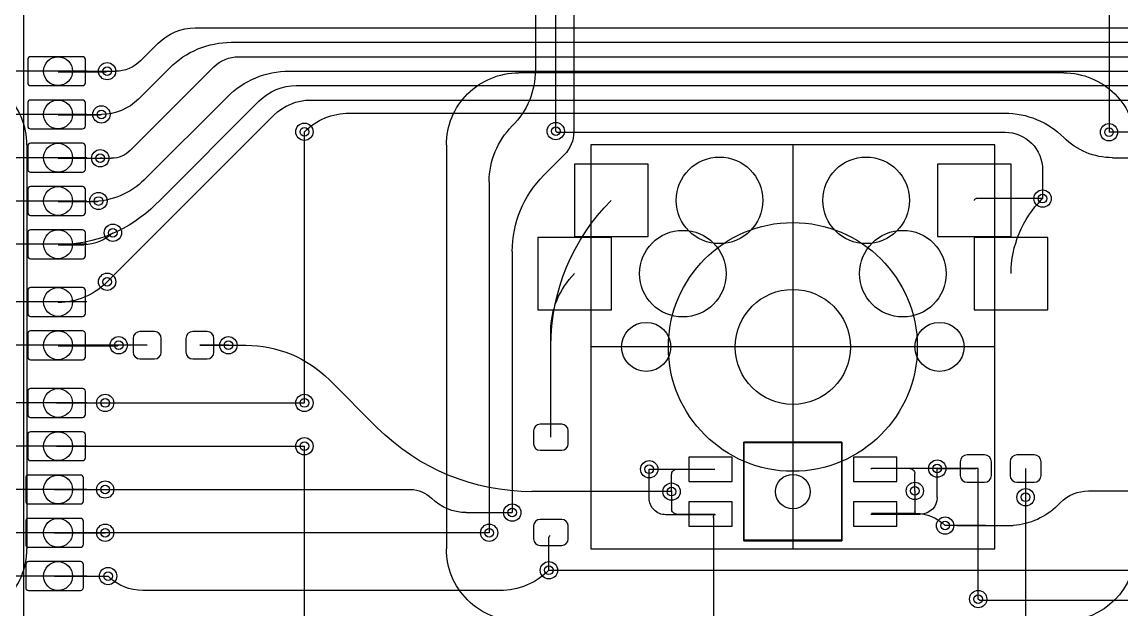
# Model space of a CAD drawing. Header units: millimetres. Extents: x -220 to 263, y -14 to 135.
# Drawn here: x -165.77 to -127.67, y 18.46 to 38.8 of the extents above; entities that cross this region are included whole.
import ezdxf

# ---------------------------------------------------------------- set-up
doc = ezdxf.new("R2010")
doc.units = ezdxf.units.MM
doc.layers.get('0').update_dxf_attribs({"color": 96, "lineweight": 25, "true_color": 0x008000})
for name, color, linetype, lineweight, true_color in [('livello 1', 18, 'Continuous', 25, 0x000000), ('livello 10', 6, 'Continuous', 25, 0xff00ff), ('livello 5', 18, 'Continuous', 25, 0x000000), ('livello 7', 6, 'Continuous', 25, 0xff00ff), ('livello 8', 18, 'Continuous', 25, 0x000000), ('livello 9', 18, 'Continuous', 25, 0x000000)]:
    doc.layers.add(name, color=color, linetype=linetype, lineweight=lineweight, true_color=true_color)

msp = doc.modelspace()

# ---------------------------------------------------------------- linework, layer by layer
at = {"flags": 128}
msp.add_lwpolyline([(-165.722, 121.5), (-165.722, 14.516)], dxfattribs=at)
at = {"layer": 'livello 1', "color": 22, "true_color": 0xc83434}
for centre in [(-164.523, 37.099), (-164.523, 35.599), (-164.523, 34.099), (-164.523, 32.599), (-164.523, 31.099), (-164.523, 29.099), (-164.523, 27.599), (-164.523, 25.599), (-164.523, 24.099), (-164.523, 22.599), (-164.523, 21.099), (-164.523, 19.599)]:
    msp.add_circle(centre, 0.5, dxfattribs=at)
at = {"layer": 'livello 10', "color": 6, "true_color": 0xff00ff, "flags": 128}
for points in [[(-146.072, 34.541), (-146.072, 20.541)], [(-132.073, 34.541), (-146.072, 34.541)], [(-132.073, 20.541), (-132.073, 34.541)], [(-146.072, 20.541), (-132.073, 20.541)]]:
    msp.add_lwpolyline(points, dxfattribs=at)
at = {"layer": 'livello 5', "color": 3, "true_color": 0x00ff00, "flags": 128}
for points in [[(-165.603, 34.541, 0.414225), (-168.103, 37.04)], [(-168.103, 18.041, 0.414214), (-165.603, 20.541)]]:
    msp.add_lwpolyline(points, format="xyb", dxfattribs=at)
for points in [[(-163.523, 37.099), (-167.821, 37.099)], [(-163.523, 35.599), (-167.821, 35.599)], [(-165.603, 34.541), (-165.603, 20.541)], [(-163.523, 34.099), (-167.821, 34.099)], [(-163.523, 32.599), (-167.821, 32.599)], [(-163.523, 31.099), (-167.821, 31.099)], [(-163.523, 29.099), (-167.821, 29.099)], [(-163.523, 27.599), (-167.821, 27.599)], [(-163.523, 25.599), (-167.821, 25.599)], [(-163.523, 24.099), (-167.821, 24.099)], [(-163.523, 22.599), (-167.821, 22.599)], [(-163.523, 21.099), (-167.821, 21.099)], [(-163.523, 19.599), (-167.821, 19.599)]]:
    msp.add_lwpolyline(points, dxfattribs=at)
at = {"layer": 'livello 7', "color": 6, "true_color": 0xff00ff, "flags": 128}
for points in [[(-151.072, 34.541, -0.414225), (-148.572, 37.041)], [(-129.691, 37.041, -0.414214), (-127.191, 34.541)], [(-148.572, 18.041, -0.414214), (-151.072, 20.541)], [(-127.191, 20.541, -0.414202), (-129.691, 18.041)]]:
    msp.add_lwpolyline(points, format="xyb", dxfattribs=at)
for points in [[(-134.573, 37.041), (-148.572, 37.041)], [(-129.691, 37.041), (-143.69, 37.041)], [(-151.072, 34.541), (-151.072, 20.541)], [(-146.072, 34.541), (-146.072, 20.541)], [(-132.073, 34.541), (-146.072, 34.541)], [(-139.073, 34.541), (-139.073, 20.541)], [(-132.073, 20.541), (-132.073, 34.541)], [(-132.073, 27.541), (-146.072, 27.541)], [(-137.373, 24.241), (-140.773, 24.241)], [(-140.773, 24.241), (-140.773, 20.841)], [(-140.773, 24.241), (-137.373, 24.241)], [(-140.773, 20.841), (-140.773, 24.241)], [(-137.373, 20.841), (-137.373, 24.241)], [(-137.373, 24.241), (-137.373, 20.841)], [(-140.773, 20.841), (-137.373, 20.841)], [(-137.373, 20.841), (-140.773, 20.841)], [(-146.072, 20.541), (-132.073, 20.541)]]:
    msp.add_lwpolyline(points, dxfattribs=at)
at = {"layer": 'livello 7', "color": 6, "true_color": 0xff00ff}
msp.add_circle((-139.073, 27.541), 4.311, dxfattribs=at)
at = {"layer": 'livello 8', "color": 163, "true_color": 0x4d7fc4, "flags": 128}
for points in [[(-146.659, 56.068), (-146.659, 34.999)], [(-147.284, 35.021), (-147.284, 46.513)], [(-128.123, 46.466), (-128.123, 34.982)], [(-147.991, 41.709), (-147.991, 37.13)], [(-163.574, 37.499), (-163.582, 37.537), (-163.603, 37.57), (-163.636, 37.591), (-163.674, 37.599), (-165.474, 37.599), (-165.512, 37.591), (-165.545, 37.57), (-165.566, 37.537), (-165.574, 37.499), (-165.574, 36.699), (-165.566, 36.661), (-165.545, 36.628), (-165.512, 36.607), (-165.474, 36.599), (-163.674, 36.599), (-163.636, 36.607), (-163.603, 36.628), (-163.582, 36.661), (-163.574, 36.699), (-163.574, 37.499)], [(-164.523, 37.082), (-162.862, 37.082)], [(-163.574, 35.999), (-163.582, 36.037), (-163.603, 36.07), (-163.636, 36.091), (-163.674, 36.099), (-165.474, 36.099), (-165.512, 36.091), (-165.545, 36.07), (-165.566, 36.037), (-165.574, 35.999), (-165.574, 35.199), (-165.566, 35.161), (-165.545, 35.128), (-165.512, 35.107), (-165.474, 35.099), (-163.674, 35.099), (-163.636, 35.107), (-163.603, 35.128), (-163.582, 35.161), (-163.574, 35.199), (-163.574, 35.999)], [(-164.523, 35.582), (-163.062, 35.582)], [(-155.991, 25.599), (-155.991, 34.999)], [(-163.574, 34.499), (-163.582, 34.537), (-163.603, 34.57), (-163.636, 34.591), (-163.674, 34.599), (-165.474, 34.599), (-165.512, 34.591), (-165.545, 34.57), (-165.566, 34.537), (-165.574, 34.499), (-165.574, 33.699), (-165.566, 33.661), (-165.545, 33.628), (-165.512, 33.607), (-165.474, 33.599), (-163.674, 33.599), (-163.636, 33.607), (-163.603, 33.628), (-163.582, 33.661), (-163.574, 33.699), (-163.574, 34.499)], [(-164.523, 34.082), (-163.062, 34.082)], [(-146.991, 34.199), (-147.696, 33.494)], [(-144.088, 31.371), (-144.088, 33.871), (-146.638, 33.871), (-146.638, 31.371), (-144.088, 31.371)], [(-149.591, 33.268), (-149.591, 21.099)], [(-163.574, 32.999), (-163.582, 33.037), (-163.603, 33.07), (-163.636, 33.091), (-163.674, 33.099), (-165.474, 33.099), (-165.512, 33.091), (-165.545, 33.07), (-165.566, 33.037), (-165.574, 32.999), (-165.574, 32.199), (-165.566, 32.161), (-165.545, 32.128), (-165.512, 32.107), (-165.474, 32.099), (-163.674, 32.099), (-163.636, 32.107), (-163.603, 32.128), (-163.582, 32.161), (-163.574, 32.199), (-163.574, 32.999)], [(-164.523, 32.582), (-163.162, 32.582)], [(-130.444, 32.661), (-130.423, 32.682)], [(-163.574, 31.499), (-163.582, 31.537), (-163.603, 31.57), (-163.636, 31.591), (-163.674, 31.599), (-165.474, 31.599), (-165.512, 31.591), (-165.545, 31.57), (-165.566, 31.537), (-165.574, 31.499), (-165.574, 30.699), (-165.566, 30.661), (-165.545, 30.628), (-165.512, 30.607), (-165.474, 30.599), (-163.674, 30.599), (-163.636, 30.607), (-163.603, 30.628), (-163.582, 30.661), (-163.574, 30.699), (-163.574, 31.499)], [(-130.238, 28.831), (-130.238, 31.331), (-132.788, 31.331), (-132.788, 28.831), (-130.238, 28.831)], [(-164.523, 31.082), (-163.628, 31.082)], [(-148.791, 30.85), (-148.791, 21.799)], [(-162.844, 29.778), (-162.823, 29.799)], [(-163.574, 29.499), (-163.582, 29.537), (-163.603, 29.57), (-163.636, 29.591), (-163.674, 29.599), (-165.474, 29.599), (-165.512, 29.591), (-165.545, 29.57), (-165.566, 29.537), (-165.574, 29.499), (-165.574, 28.699), (-165.566, 28.661), (-165.545, 28.628), (-165.512, 28.607), (-165.474, 28.599), (-163.674, 28.599), (-163.636, 28.607), (-163.603, 28.628), (-163.582, 28.661), (-163.574, 28.699), (-163.574, 29.499)], [(-163.574, 27.999), (-163.582, 28.037), (-163.603, 28.07), (-163.636, 28.091), (-163.674, 28.099), (-165.474, 28.099), (-165.512, 28.091), (-165.545, 28.07), (-165.566, 28.037), (-165.574, 27.999), (-165.574, 27.199), (-165.566, 27.161), (-165.545, 27.128), (-165.512, 27.107), (-165.474, 27.099), (-163.674, 27.099), (-163.636, 27.107), (-163.603, 27.128), (-163.582, 27.161), (-163.574, 27.199), (-163.574, 27.999)], [(-161.923, 27.361), (-161.904, 27.271), (-161.853, 27.194), (-161.776, 27.142), (-161.685, 27.124), (-161.185, 27.124), (-161.094, 27.142), (-161.017, 27.194), (-160.966, 27.271), (-160.948, 27.361), (-160.948, 27.836), (-160.966, 27.927), (-161.017, 28.004), (-161.094, 28.056), (-161.185, 28.074), (-161.685, 28.074), (-161.776, 28.056), (-161.853, 28.004), (-161.904, 27.927), (-161.923, 27.836), (-161.923, 27.361)], [(-160.098, 27.361), (-160.079, 27.271), (-160.028, 27.194), (-159.951, 27.142), (-159.86, 27.124), (-159.36, 27.124), (-159.269, 27.142), (-159.192, 27.194), (-159.141, 27.271), (-159.123, 27.361), (-159.123, 27.836), (-159.141, 27.927), (-159.192, 28.004), (-159.269, 28.056), (-159.36, 28.074), (-159.86, 28.074), (-159.951, 28.056), (-160.028, 28.004), (-160.079, 27.927), (-160.098, 27.836), (-160.098, 27.361)], [(-164.523, 27.582), (-162.462, 27.582)], [(-161.435, 27.599), (-162.423, 27.599)], [(-158.623, 27.599), (-159.61, 27.599)], [(-147.454, 24.41), (-147.454, 27.572)], [(-163.574, 25.999), (-163.582, 26.037), (-163.603, 26.07), (-163.636, 26.091), (-163.674, 26.099), (-165.474, 26.099), (-165.512, 26.091), (-165.545, 26.07), (-165.566, 26.037), (-165.574, 25.999), (-165.574, 25.199), (-165.566, 25.161), (-165.545, 25.128), (-165.512, 25.107), (-165.474, 25.099), (-163.674, 25.099), (-163.636, 25.107), (-163.603, 25.128), (-163.582, 25.161), (-163.574, 25.199), (-163.574, 25.999)], [(-164.574, 25.599), (-162.891, 25.599)], [(-147.829, 24.86), (-147.915, 24.843), (-147.988, 24.794), (-148.037, 24.721), (-148.054, 24.635), (-148.054, 24.185), (-148.037, 24.099), (-147.988, 24.026), (-147.915, 23.977), (-147.829, 23.96), (-147.079, 23.96), (-146.993, 23.977), (-146.92, 24.026), (-146.871, 24.099), (-146.854, 24.185), (-146.854, 24.635), (-146.871, 24.721), (-146.92, 24.794), (-146.993, 24.843), (-147.079, 24.86), (-147.829, 24.86)], [(-163.574, 24.499), (-163.582, 24.537), (-163.603, 24.57), (-163.636, 24.591), (-163.674, 24.599), (-165.474, 24.599), (-165.512, 24.591), (-165.545, 24.57), (-165.566, 24.537), (-165.574, 24.499), (-165.574, 23.699), (-165.566, 23.661), (-165.545, 23.628), (-165.512, 23.607), (-165.474, 23.599), (-163.674, 23.599), (-163.636, 23.607), (-163.603, 23.628), (-163.582, 23.661), (-163.574, 23.699), (-163.574, 24.499)], [(-155.991, 18.099), (-155.991, 24.099)], [(-142.673, 23.725), (-142.673, 22.874), (-141.173, 22.874), (-141.173, 23.725), (-142.673, 23.725)], [(-136.973, 23.725), (-136.973, 22.874), (-135.473, 22.874), (-135.473, 23.725), (-136.973, 23.725)], [(-133.273, 23.087), (-133.255, 22.996), (-133.203, 22.919), (-133.126, 22.868), (-133.035, 22.85), (-132.435, 22.85), (-132.344, 22.868), (-132.267, 22.919), (-132.216, 22.996), (-132.198, 23.087), (-132.198, 23.562), (-132.216, 23.653), (-132.267, 23.73), (-132.344, 23.781), (-132.435, 23.8), (-133.035, 23.8), (-133.126, 23.781), (-133.203, 23.73), (-133.255, 23.653), (-133.273, 23.562), (-133.273, 23.087)], [(-131.548, 23.087), (-131.53, 22.996), (-131.478, 22.919), (-131.401, 22.868), (-131.31, 22.85), (-130.71, 22.85), (-130.619, 22.868), (-130.542, 22.919), (-130.491, 22.996), (-130.473, 23.087), (-130.473, 23.562), (-130.491, 23.653), (-130.542, 23.73), (-130.619, 23.781), (-130.71, 23.8), (-131.31, 23.8), (-131.401, 23.781), (-131.478, 23.73), (-131.53, 23.653), (-131.548, 23.562), (-131.548, 23.087)], [(-144.048, 22.3), (-144.048, 23.3)], [(-143.098, 23.3), (-141.773, 23.3)], [(-134.073, 23.325), (-136.348, 23.325)], [(-134.073, 23.325), (-132.735, 23.325)], [(-132.654, 23.325), (-132.735, 23.325)], [(-132.654, 18.802), (-132.654, 23.325)], [(-131.01, 23.325), (-131.01, 17.249)], [(-163.641, 22.999), (-163.649, 23.037), (-163.671, 23.069), (-163.703, 23.091), (-163.741, 23.099), (-165.541, 23.099), (-165.58, 23.091), (-165.612, 23.069), (-165.634, 23.037), (-165.641, 22.999), (-165.641, 22.199), (-165.634, 22.16), (-165.612, 22.128), (-165.58, 22.106), (-165.541, 22.099), (-163.741, 22.099), (-163.703, 22.106), (-163.671, 22.128), (-163.649, 22.16), (-163.641, 22.199), (-163.641, 22.999)], [(-143.273, 22.525), (-143.273, 23.124)], [(-164.641, 22.599), (-162.892, 22.599)], [(-134.848, 22.55), (-134.848, 21.832)], [(-142.673, 22.175), (-142.673, 21.325), (-141.173, 21.325), (-141.173, 22.175), (-142.673, 22.175)], [(-136.973, 22.175), (-136.973, 21.325), (-135.473, 21.325), (-135.473, 22.175), (-136.973, 22.175)], [(-141.748, 21.725), (-143.473, 21.725)], [(-136.348, 21.775), (-134.824, 21.775)], [(-163.641, 21.499), (-163.649, 21.537), (-163.671, 21.569), (-163.703, 21.591), (-163.741, 21.599), (-165.541, 21.599), (-165.58, 21.591), (-165.612, 21.569), (-165.634, 21.537), (-165.641, 21.499), (-165.641, 20.699), (-165.634, 20.66), (-165.612, 20.628), (-165.58, 20.606), (-165.541, 20.599), (-163.741, 20.599), (-163.703, 20.606), (-163.671, 20.628), (-163.649, 20.66), (-163.641, 20.699), (-163.641, 21.499)], [(-147.829, 21.56), (-147.915, 21.543), (-147.988, 21.494), (-148.037, 21.421), (-148.054, 21.335), (-148.054, 20.885), (-148.037, 20.799), (-147.988, 20.726), (-147.915, 20.677), (-147.829, 20.66), (-147.079, 20.66), (-146.993, 20.677), (-146.92, 20.726), (-146.871, 20.799), (-146.854, 20.885), (-146.854, 21.335), (-146.871, 21.421), (-146.92, 21.494), (-146.993, 21.543), (-147.079, 21.56), (-147.829, 21.56)], [(-141.823, 21.629), (-141.823, 17.199)], [(-162.891, 21.099), (-164.641, 21.099)], [(-147.523, 19.799), (-147.523, 20.902)], [(-163.641, 19.999), (-163.649, 20.037), (-163.671, 20.069), (-163.703, 20.091), (-163.741, 20.099), (-165.541, 20.099), (-165.58, 20.091), (-165.612, 20.069), (-165.634, 20.037), (-165.641, 19.999), (-165.641, 19.199), (-165.634, 19.16), (-165.612, 19.128), (-165.58, 19.106), (-165.541, 19.099), (-163.741, 19.099), (-163.703, 19.106), (-163.671, 19.128), (-163.649, 19.16), (-163.641, 19.199), (-163.641, 19.999)], [(-164.641, 19.599), (-162.791, 19.599)]]:
    msp.add_lwpolyline(points, dxfattribs=at)
for points in [[(-162.823, 37.099, -0.198885), (-162.862, 37.082)], [(-147.991, 37.13, -0.198913), (-148.791, 35.199)], [(-163.023, 35.599, -0.198885), (-163.062, 35.582)], [(-149.591, 33.268, -0.198913), (-148.791, 35.199)], [(-146.659, 34.999, -0.198908), (-146.991, 34.199)], [(-163.023, 34.099, -0.198885), (-163.062, 34.082)], [(-148.791, 30.85, -0.198912), (-147.696, 33.494)], [(-163.123, 32.599, -0.198885), (-163.162, 32.582)], [(-147.454, 27.572, -0.198912), (-145.363, 32.621)], [(-131.513, 30.081, -0.198913), (-130.444, 32.661)], [(-162.623, 31.499, -0.198912), (-163.628, 31.082)], [(-162.844, 29.778, -0.19892), (-164.523, 29.082)], [(-162.423, 27.599, -0.198885), (-162.462, 27.582)], [(-143.273, 23.125, -0.414214), (-143.098, 23.299)], [(-136.373, 23.3, -0.414214), (-136.348, 23.324)], [(-162.891, 22.599, -0.202114), (-162.892, 22.599)], [(-143.473, 21.725, -0.414214), (-144.048, 22.3)], [(-141.822, 21.629, -0.198779), (-141.773, 21.749)], [(-134.824, 21.774, -0.199022), (-134.848, 21.832)], [(-134.824, 21.775, -0.198922), (-133.798, 21.349)], [(-164.641, 21.099, -0.202114), (-164.641, 21.099)], [(-147.523, 20.902, -0.199001), (-147.473, 21.022)]]:
    msp.add_lwpolyline(points, format="xyb", dxfattribs=at)
at = {"layer": 'livello 8', "color": 254, "true_color": 0xd0d2cd, "flags": 128}
for points in [[(-137.373, 24.225), (-140.773, 24.225)], [(-140.773, 24.225), (-140.773, 20.825)], [(-140.773, 24.225), (-137.373, 24.225)], [(-140.773, 20.825), (-140.773, 24.225)], [(-137.373, 20.825), (-137.373, 24.225)], [(-137.373, 24.225), (-137.373, 20.825)], [(-140.773, 20.825), (-137.373, 20.825)], [(-137.373, 20.825), (-140.773, 20.825)]]:
    msp.add_lwpolyline(points, dxfattribs=at)
at = {"layer": 'livello 8', "color": 7, "true_color": 0xececec}
for centre in [(-162.823, 37.099), (-163.023, 35.599), (-155.991, 34.999), (-147.284, 35.021), (-128.123, 34.982), (-163.062, 34.082), (-163.123, 32.599), (-130.423, 32.682), (-162.623, 31.499), (-162.823, 29.799), (-162.423, 27.599), (-158.623, 27.599), (-162.891, 25.599), (-155.991, 25.599), (-155.991, 24.099), (-134.073, 23.325), (-144.048, 23.3), (-162.891, 22.599), (-143.273, 22.525), (-134.848, 22.55), (-131.01, 22.329), (-148.791, 21.799), (-162.891, 21.099), (-149.591, 21.099), (-133.798, 21.35), (-162.791, 19.599), (-147.523, 19.799), (-132.654, 18.802)]:
    msp.add_circle(centre, 0.3, dxfattribs=at)
at = {"layer": 'livello 8', "color": 7}
for centre, radius in [((-162.823, 37.099), 0.15), ((-163.023, 35.599), 0.15), ((-155.991, 34.999), 0.15), ((-147.284, 35.021), 0.15), ((-128.123, 34.982), 0.15), ((-163.062, 34.082), 0.15), ((-141.613, 32.621), 1.5), ((-136.533, 32.621), 1.5), ((-130.423, 32.682), 0.15), ((-163.123, 32.599), 0.15), ((-162.623, 31.499), 0.15), ((-142.883, 30.081), 1.5), ((-135.263, 30.081), 1.5), ((-162.823, 29.799), 0.15), ((-139.073, 27.541), 1.994), ((-139.073, 27.541), 1.994), ((-144.153, 27.541), 0.851), ((-144.153, 27.541), 0.851), ((-133.993, 27.541), 0.851), ((-133.993, 27.541), 0.851), ((-162.423, 27.599), 0.15), ((-158.623, 27.599), 0.15), ((-162.891, 25.599), 0.15), ((-155.991, 25.599), 0.15), ((-155.991, 24.099), 0.15), ((-144.048, 23.3), 0.15), ((-134.073, 23.325), 0.15), ((-162.891, 22.599), 0.15), ((-143.273, 22.525), 0.15), ((-134.848, 22.55), 0.15), ((-131.01, 22.329), 0.15), ((-148.791, 21.799), 0.15), ((-133.798, 21.35), 0.15), ((-162.891, 21.099), 0.15), ((-149.591, 21.099), 0.15), ((-147.523, 19.799), 0.15), ((-162.791, 19.599), 0.15), ((-132.654, 18.802), 0.15)]:
    msp.add_circle(centre, radius, dxfattribs=at)
at = {"layer": 'livello 8', "color": 163, "true_color": 0x4d7fc4}
msp.add_circle((-139.073, 22.525), 0.599, dxfattribs=at)
at = {"layer": 'livello 9', "color": 22, "true_color": 0xc83434, "flags": 128}
for points in [[(-161.053, 38.069, -0.198902), (-159.773, 38.599)], [(-160.656, 37.215, -0.198912), (-158.523, 38.099)], [(-161.669, 37.453, -0.198928), (-162.523, 37.099)], [(-159.126, 37.245, -0.198897), (-158.273, 37.599)], [(-158.656, 36.215, -0.198912), (-156.523, 37.099)], [(-157.553, 36.069, -0.198902), (-156.273, 36.599)], [(-161.742, 36.129, -0.198916), (-163.023, 35.599)], [(-157.053, 35.569, -0.198902), (-155.773, 36.099)], [(-155.991, 34.999, -0.198912), (-154.43, 35.646)], [(-131.735, 35.646, -0.198913), (-129.691, 34.799)], [(-131.723, 34.982, -0.414214), (-130.423, 33.682)], [(-128.001, 34.099, -0.198911), (-129.691, 34.799)], [(-162.022, 34.349, -0.198913), (-162.666, 34.082)], [(-161.522, 33.349, -0.198912), (-163.373, 32.582)], [(-161.136, 32.485, -0.198916), (-164.523, 31.082)], [(-132.783, 32.621, -0.414214), (-132.721, 32.682)], [(-162.844, 29.778, -0.19892), (-164.523, 29.082)], [(-147.454, 28.098, -0.198909), (-146.633, 30.081)], [(-158.023, 27.599, -0.198912), (-155.12, 26.397)], [(-148.112, 22.524, -0.198912), (-153.465, 24.742)], [(-135.023, 23.325, -0.414214), (-134.848, 23.15)], [(-152.314, 22.599, -0.198911), (-151.591, 22.299)], [(-129.798, 22.149, -0.198913), (-128.832, 22.549)], [(-150.384, 21.799, -0.198912), (-151.591, 22.299)], [(-134.073, 22.324, -0.414163), (-134.648, 21.75)], [(-131.01, 22.329, -0.19928), (-131.023, 22.299)], [(-143.098, 21.749, -0.414214), (-143.273, 21.924)], [(-129.891, 22.057, -0.180292), (-131.44, 21.352)], [(-133.798, 21.35, -0.196489), (-133.792, 21.352)], [(-162.891, 21.099, -0.202114), (-162.892, 21.099)], [(-147.523, 20.902, -0.199001), (-147.473, 21.022)], [(-161.585, 19.099, -0.19891), (-162.791, 19.599)], [(-147.523, 19.799, -0.198911), (-149.212, 19.099)]]:
    msp.add_lwpolyline(points, format="xyb", dxfattribs=at)
for points in [[(-159.773, 38.599), (-154.023, 38.599)], [(-154.023, 38.599), (-70.273, 38.599)], [(-158.523, 38.099), (-154.273, 38.099)], [(-154.273, 38.099), (-70.273, 38.099)], [(-161.669, 37.453), (-161.273, 37.849)], [(-161.273, 37.849), (-161.053, 38.069)], [(-163.574, 37.499), (-163.582, 37.537), (-163.603, 37.57), (-163.636, 37.591), (-163.674, 37.599), (-165.474, 37.599), (-165.512, 37.591), (-165.545, 37.57), (-165.566, 37.537), (-165.574, 37.499), (-165.574, 36.699), (-165.566, 36.661), (-165.545, 36.628), (-165.512, 36.607), (-165.474, 36.599), (-163.674, 36.599), (-163.636, 36.607), (-163.603, 36.628), (-163.582, 36.661), (-163.574, 36.699), (-163.574, 37.499)], [(-158.273, 37.599), (-70.144, 37.599)], [(-164.483, 37.099), (-162.523, 37.099)], [(-162.023, 34.349), (-159.126, 37.245)], [(-161.742, 36.129), (-160.656, 37.215)], [(-156.523, 37.099), (-70.394, 37.099)], [(-156.273, 36.599), (-154.773, 36.599)], [(-154.773, 36.599), (-70.644, 36.599)], [(-161.523, 33.349), (-158.656, 36.215)], [(-163.574, 35.999), (-163.582, 36.037), (-163.603, 36.07), (-163.636, 36.091), (-163.674, 36.099), (-165.474, 36.099), (-165.512, 36.091), (-165.545, 36.07), (-165.566, 36.037), (-165.574, 35.999), (-165.574, 35.199), (-165.566, 35.161), (-165.545, 35.128), (-165.512, 35.107), (-165.474, 35.099), (-163.674, 35.099), (-163.636, 35.107), (-163.603, 35.128), (-163.582, 35.161), (-163.574, 35.199), (-163.574, 35.999)], [(-161.023, 32.599), (-157.553, 36.069)], [(-155.773, 36.099), (-70.626, 36.099)], [(-164.483, 35.599), (-163.023, 35.599)], [(-162.844, 29.778), (-157.053, 35.569)], [(-154.43, 35.646), (-131.735, 35.646)], [(-147.284, 35.021), (-147.246, 34.982)], [(-147.246, 34.982), (-131.723, 34.982)], [(-107.842, 34.982), (-128.123, 34.982)], [(-163.574, 34.499), (-163.582, 34.537), (-163.603, 34.57), (-163.636, 34.591), (-163.674, 34.599), (-165.474, 34.599), (-165.512, 34.591), (-165.545, 34.57), (-165.566, 34.537), (-165.574, 34.499), (-165.574, 33.699), (-165.566, 33.661), (-165.545, 33.628), (-165.512, 33.607), (-165.474, 33.599), (-163.674, 33.599), (-163.636, 33.607), (-163.603, 33.628), (-163.582, 33.661), (-163.574, 33.699), (-163.574, 34.499)], [(-164.523, 34.082), (-162.666, 34.082)], [(-128.001, 34.099), (-126.791, 34.099)], [(-134.058, 33.871), (-134.058, 31.371), (-131.508, 31.371), (-131.508, 33.871), (-134.058, 33.871)], [(-130.423, 33.682), (-130.423, 32.682)], [(-163.574, 32.999), (-163.582, 33.037), (-163.603, 33.07), (-163.636, 33.091), (-163.674, 33.099), (-165.474, 33.099), (-165.512, 33.091), (-165.545, 33.07), (-165.566, 33.037), (-165.574, 32.999), (-165.574, 32.199), (-165.566, 32.161), (-165.545, 32.128), (-165.512, 32.107), (-165.474, 32.099), (-163.674, 32.099), (-163.636, 32.107), (-163.603, 32.128), (-163.582, 32.161), (-163.574, 32.199), (-163.574, 32.999)], [(-164.523, 32.582), (-163.373, 32.582)], [(-161.136, 32.485), (-161.023, 32.599)], [(-130.423, 32.682), (-132.721, 32.682)], [(-163.574, 31.499), (-163.582, 31.537), (-163.603, 31.57), (-163.636, 31.591), (-163.674, 31.599), (-165.474, 31.599), (-165.512, 31.591), (-165.545, 31.57), (-165.566, 31.537), (-165.574, 31.499), (-165.574, 30.699), (-165.566, 30.661), (-165.545, 30.628), (-165.512, 30.607), (-165.474, 30.599), (-163.674, 30.599), (-163.636, 30.607), (-163.603, 30.628), (-163.582, 30.661), (-163.574, 30.699), (-163.574, 31.499)], [(-147.908, 31.331), (-147.908, 28.831), (-145.358, 28.831), (-145.358, 31.331), (-147.908, 31.331)], [(-163.574, 29.499), (-163.582, 29.537), (-163.603, 29.57), (-163.636, 29.591), (-163.674, 29.599), (-165.474, 29.599), (-165.512, 29.591), (-165.545, 29.57), (-165.566, 29.537), (-165.574, 29.499), (-165.574, 28.699), (-165.566, 28.661), (-165.545, 28.628), (-165.512, 28.607), (-165.474, 28.599), (-163.674, 28.599), (-163.636, 28.607), (-163.603, 28.628), (-163.582, 28.661), (-163.574, 28.699), (-163.574, 29.499)], [(-163.574, 27.999), (-163.582, 28.037), (-163.603, 28.07), (-163.636, 28.091), (-163.674, 28.099), (-165.474, 28.099), (-165.512, 28.091), (-165.545, 28.07), (-165.566, 28.037), (-165.574, 27.999), (-165.574, 27.199), (-165.566, 27.161), (-165.545, 27.128), (-165.512, 27.107), (-165.474, 27.099), (-163.674, 27.099), (-163.636, 27.107), (-163.603, 27.128), (-163.582, 27.161), (-163.574, 27.199), (-163.574, 27.999)], [(-161.923, 27.361), (-161.904, 27.271), (-161.853, 27.194), (-161.776, 27.142), (-161.685, 27.124), (-161.185, 27.124), (-161.094, 27.142), (-161.017, 27.194), (-160.966, 27.271), (-160.948, 27.361), (-160.948, 27.836), (-160.966, 27.927), (-161.017, 28.004), (-161.094, 28.056), (-161.185, 28.074), (-161.685, 28.074), (-161.776, 28.056), (-161.853, 28.004), (-161.904, 27.927), (-161.923, 27.836), (-161.923, 27.361)], [(-160.098, 27.361), (-160.079, 27.271), (-160.028, 27.194), (-159.951, 27.142), (-159.86, 27.124), (-159.36, 27.124), (-159.269, 27.142), (-159.192, 27.194), (-159.141, 27.271), (-159.123, 27.361), (-159.123, 27.836), (-159.141, 27.927), (-159.192, 28.004), (-159.269, 28.056), (-159.36, 28.074), (-159.86, 28.074), (-159.951, 28.056), (-160.028, 28.004), (-160.079, 27.927), (-160.098, 27.836), (-160.098, 27.361)], [(-147.454, 24.41), (-147.454, 28.098)], [(-162.423, 27.599), (-164.483, 27.599)], [(-161.435, 27.599), (-162.423, 27.599)], [(-159.61, 27.599), (-158.623, 27.599)], [(-158.623, 27.599), (-158.023, 27.599)], [(-153.465, 24.742), (-155.12, 26.397)], [(-163.574, 25.999), (-163.582, 26.037), (-163.603, 26.07), (-163.636, 26.091), (-163.674, 26.099), (-165.474, 26.099), (-165.512, 26.091), (-165.545, 26.07), (-165.566, 26.037), (-165.574, 25.999), (-165.574, 25.199), (-165.566, 25.161), (-165.545, 25.128), (-165.512, 25.107), (-165.474, 25.099), (-163.674, 25.099), (-163.636, 25.107), (-163.603, 25.128), (-163.582, 25.161), (-163.574, 25.199), (-163.574, 25.999)], [(-164.574, 25.599), (-155.991, 25.599)], [(-147.829, 24.86), (-147.915, 24.843), (-147.988, 24.794), (-148.037, 24.721), (-148.054, 24.635), (-148.054, 24.185), (-148.037, 24.099), (-147.988, 24.026), (-147.915, 23.977), (-147.829, 23.96), (-147.079, 23.96), (-146.993, 23.977), (-146.92, 24.026), (-146.871, 24.099), (-146.854, 24.185), (-146.854, 24.635), (-146.871, 24.721), (-146.92, 24.794), (-146.993, 24.843), (-147.079, 24.86), (-147.829, 24.86)], [(-163.574, 24.499), (-163.582, 24.537), (-163.603, 24.57), (-163.636, 24.591), (-163.674, 24.599), (-165.474, 24.599), (-165.512, 24.591), (-165.545, 24.57), (-165.566, 24.537), (-165.574, 24.499), (-165.574, 23.699), (-165.566, 23.661), (-165.545, 23.628), (-165.512, 23.607), (-165.474, 23.599), (-163.674, 23.599), (-163.636, 23.607), (-163.603, 23.628), (-163.582, 23.661), (-163.574, 23.699), (-163.574, 24.499)], [(-164.574, 24.099), (-155.991, 24.099)], [(-142.673, 23.725), (-142.673, 22.874), (-141.173, 22.874), (-141.173, 23.725), (-142.673, 23.725)], [(-136.973, 23.725), (-136.973, 22.874), (-135.473, 22.874), (-135.473, 23.725), (-136.973, 23.725)], [(-133.273, 23.087), (-133.255, 22.996), (-133.203, 22.919), (-133.126, 22.868), (-133.035, 22.85), (-132.435, 22.85), (-132.344, 22.868), (-132.267, 22.919), (-132.216, 22.996), (-132.198, 23.087), (-132.198, 23.562), (-132.216, 23.653), (-132.267, 23.73), (-132.344, 23.781), (-132.435, 23.8), (-133.035, 23.8), (-133.126, 23.781), (-133.203, 23.73), (-133.255, 23.653), (-133.273, 23.562), (-133.273, 23.087)], [(-131.548, 23.087), (-131.53, 22.996), (-131.478, 22.919), (-131.401, 22.868), (-131.31, 22.85), (-130.71, 22.85), (-130.619, 22.868), (-130.542, 22.919), (-130.491, 22.996), (-130.473, 23.087), (-130.473, 23.562), (-130.491, 23.653), (-130.542, 23.73), (-130.619, 23.781), (-130.71, 23.8), (-131.31, 23.8), (-131.401, 23.781), (-131.478, 23.73), (-131.53, 23.653), (-131.548, 23.562), (-131.548, 23.087)], [(-144.048, 23.3), (-141.773, 23.3)], [(-135.023, 23.325), (-136.348, 23.325)], [(-134.073, 22.325), (-134.073, 23.325)], [(-132.735, 23.325), (-134.073, 23.325)], [(-131.01, 23.325), (-131.01, 22.329)], [(-163.641, 22.999), (-163.649, 23.037), (-163.671, 23.069), (-163.703, 23.091), (-163.741, 23.099), (-165.541, 23.099), (-165.58, 23.091), (-165.612, 23.069), (-165.634, 23.037), (-165.641, 22.999), (-165.641, 22.199), (-165.634, 22.16), (-165.612, 22.128), (-165.58, 22.106), (-165.541, 22.099), (-163.741, 22.099), (-163.703, 22.106), (-163.671, 22.128), (-163.649, 22.16), (-163.641, 22.199), (-163.641, 22.999)], [(-134.848, 22.55), (-134.848, 23.15)], [(-164.641, 22.599), (-152.314, 22.599)], [(-143.273, 22.525), (-148.112, 22.525)], [(-143.273, 22.55), (-143.273, 22.525)], [(-143.273, 22.525), (-143.273, 21.925)], [(-128.832, 22.55), (-119.392, 22.55)], [(-142.673, 22.175), (-142.673, 21.325), (-141.173, 21.325), (-141.173, 22.175), (-142.673, 22.175)], [(-136.973, 22.175), (-136.973, 21.325), (-135.473, 21.325), (-135.473, 22.175), (-136.973, 22.175)], [(-129.891, 22.057), (-129.798, 22.15)], [(-150.384, 21.799), (-148.791, 21.799)], [(-143.098, 21.749), (-141.773, 21.749)], [(-136.373, 21.749), (-134.648, 21.749)], [(-163.641, 21.499), (-163.649, 21.537), (-163.671, 21.569), (-163.703, 21.591), (-163.741, 21.599), (-165.541, 21.599), (-165.58, 21.591), (-165.612, 21.569), (-165.634, 21.537), (-165.641, 21.499), (-165.641, 20.699), (-165.634, 20.66), (-165.612, 20.628), (-165.58, 20.606), (-165.541, 20.599), (-163.741, 20.599), (-163.703, 20.606), (-163.671, 20.628), (-163.649, 20.66), (-163.641, 20.699), (-163.641, 21.499)], [(-147.829, 21.56), (-147.915, 21.543), (-147.988, 21.494), (-148.037, 21.421), (-148.054, 21.335), (-148.054, 20.885), (-148.037, 20.799), (-147.988, 20.726), (-147.915, 20.677), (-147.829, 20.66), (-147.079, 20.66), (-146.993, 20.677), (-146.92, 20.726), (-146.871, 20.799), (-146.854, 20.885), (-146.854, 21.335), (-146.871, 21.421), (-146.92, 21.494), (-146.993, 21.543), (-147.079, 21.56), (-147.829, 21.56)], [(-132.398, 21.352), (-133.792, 21.352)], [(-133.398, 21.35), (-133.395, 21.352)], [(-133.395, 21.352), (-132.398, 21.352)], [(-132.398, 21.352), (-131.44, 21.352)], [(-164.641, 21.099), (-162.892, 21.099)], [(-149.591, 21.099), (-162.891, 21.099)], [(-147.523, 19.799), (-147.523, 20.902)], [(-163.641, 19.999), (-163.649, 20.037), (-163.671, 20.069), (-163.703, 20.091), (-163.741, 20.099), (-165.541, 20.099), (-165.58, 20.091), (-165.612, 20.069), (-165.634, 20.037), (-165.641, 19.999), (-165.641, 19.199), (-165.634, 19.16), (-165.612, 19.128), (-165.58, 19.106), (-165.541, 19.099), (-163.741, 19.099), (-163.703, 19.106), (-163.671, 19.128), (-163.649, 19.16), (-163.641, 19.199), (-163.641, 19.999)], [(-164.641, 19.599), (-162.791, 19.599)], [(-147.523, 19.799), (-100.923, 19.799)], [(-149.212, 19.099), (-161.585, 19.099)], [(-132.601, 18.749), (-132.654, 18.802)], [(-108.923, 18.749), (-132.601, 18.749)]]:
    msp.add_lwpolyline(points, dxfattribs=at)
at = {"layer": 'livello 9', "color": 254, "true_color": 0xd0d2cd, "flags": 128}
for points in [[(-137.373, 24.225), (-140.773, 24.225)], [(-140.773, 24.225), (-140.773, 20.825)], [(-140.773, 24.225), (-137.373, 24.225)], [(-140.773, 20.825), (-140.773, 24.225)], [(-137.373, 20.825), (-137.373, 24.225)], [(-137.373, 24.225), (-137.373, 20.825)], [(-140.773, 20.825), (-137.373, 20.825)], [(-137.373, 20.825), (-140.773, 20.825)]]:
    msp.add_lwpolyline(points, dxfattribs=at)
at = {"layer": 'livello 9', "color": 7, "true_color": 0xececec}
for centre in [(-162.823, 37.099), (-163.023, 35.599), (-155.991, 34.999), (-147.284, 35.021), (-128.123, 34.982), (-163.062, 34.082), (-163.123, 32.599), (-130.423, 32.682), (-162.623, 31.499), (-162.823, 29.799), (-162.423, 27.599), (-158.623, 27.599), (-162.891, 25.599), (-155.991, 25.599), (-155.991, 24.099), (-134.073, 23.325), (-144.048, 23.3), (-162.891, 22.599), (-143.273, 22.525), (-134.848, 22.55), (-131.01, 22.329), (-148.791, 21.799), (-162.891, 21.099), (-149.591, 21.099), (-133.798, 21.35), (-162.791, 19.599), (-147.523, 19.799), (-132.654, 18.802)]:
    msp.add_circle(centre, 0.3, dxfattribs=at)
at = {"layer": 'livello 9', "color": 7}
for centre, radius in [((-162.823, 37.099), 0.15), ((-163.023, 35.599), 0.15), ((-155.991, 34.999), 0.15), ((-147.284, 35.021), 0.15), ((-128.123, 34.982), 0.15), ((-163.062, 34.082), 0.15), ((-141.613, 32.621), 1.5), ((-136.533, 32.621), 1.5), ((-130.423, 32.682), 0.15), ((-163.123, 32.599), 0.15), ((-162.623, 31.499), 0.15), ((-142.883, 30.081), 1.5), ((-135.263, 30.081), 1.5), ((-162.823, 29.799), 0.15), ((-139.073, 27.541), 1.994), ((-139.073, 27.541), 1.994), ((-144.153, 27.541), 0.851), ((-144.153, 27.541), 0.851), ((-133.993, 27.541), 0.851), ((-133.993, 27.541), 0.851), ((-162.423, 27.599), 0.15), ((-158.623, 27.599), 0.15), ((-162.891, 25.599), 0.15), ((-155.991, 25.599), 0.15), ((-155.991, 24.099), 0.15), ((-144.048, 23.3), 0.15), ((-134.073, 23.325), 0.15), ((-162.891, 22.599), 0.15), ((-143.273, 22.525), 0.15), ((-134.848, 22.55), 0.15), ((-131.01, 22.329), 0.15), ((-148.791, 21.799), 0.15), ((-133.798, 21.35), 0.15), ((-162.891, 21.099), 0.15), ((-149.591, 21.099), 0.15), ((-147.523, 19.799), 0.15), ((-162.791, 19.599), 0.15), ((-132.654, 18.802), 0.15)]:
    msp.add_circle(centre, radius, dxfattribs=at)
at = {"layer": 'livello 9', "color": 22, "true_color": 0xc83434}
msp.add_circle((-139.073, 22.525), 0.599, dxfattribs=at)

doc.saveas('drawing.dxf')
